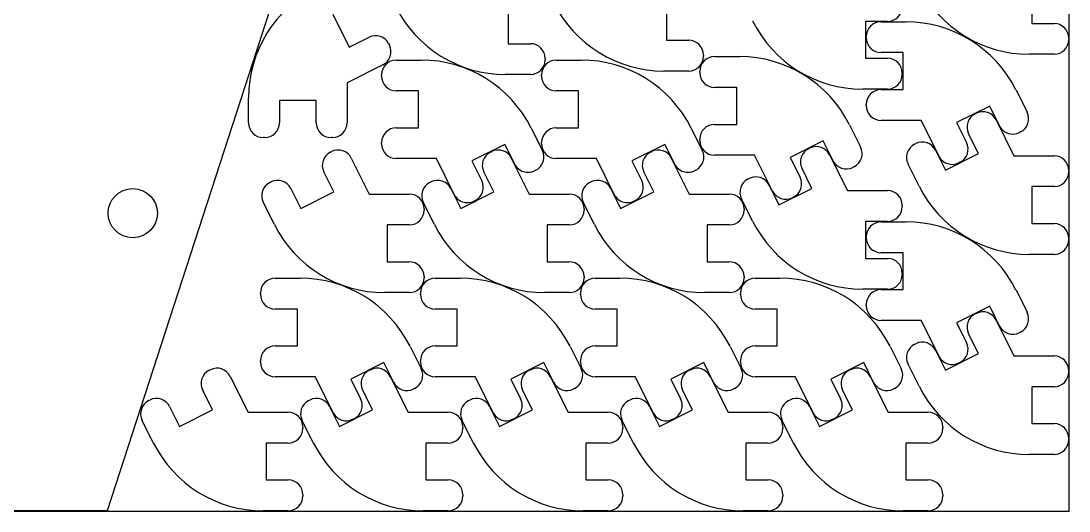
# Model space of a CAD drawing. Extents: x 0 to 580, y 0 to 430.
# Drawn here: x 494.8 to 580, y 0 to 39.8 of the extents above; entities that cross this region are included whole.
import ezdxf

# ---------------------------------------------------------------- set-up
doc = ezdxf.new("R2010")
doc.units = 0
doc.header["$MEASUREMENT"] = 0

msp = doc.modelspace()

# ---------------------------------------------------------------- linework, layer by layer
for p, q in [((580, 0), (580, 430)), ((516.44, 44.932), (501.846, 0.018)), ((576.981, 42.571), (576.981, 39.571)), ((534.429, 40.931), (534.429, 37.931)), ((547.291, 41.211), (547.291, 38.211)), ((520.167, 40.335), (521.509, 37.651)), ((565.249, 39.744), (563.449, 39.744)), ((563.449, 39.744), (563.449, 36.744)), ((564.727, 39.707), (566.745, 39.707)), ((576.981, 39.571), (578.781, 39.571)), ((521.509, 37.651), (523.119, 38.456)), ((563.527, 38.407), (563.527, 38.507)), ((579.981, 38.371), (579.981, 38.271)), ((524.729, 37.919), (524.773, 37.83)), ((534.429, 37.931), (536.229, 37.931)), ((547.291, 38.211), (549.091, 38.211)), ((537.429, 36.731), (537.429, 36.631)), ((550.291, 37.011), (550.291, 36.911)), ((551.194, 36.881), (553.213, 36.881)), ((563.449, 36.744), (565.249, 36.744)), ((566.527, 37.207), (564.727, 37.207)), ((566.527, 34.207), (566.527, 37.207)), ((578.781, 37.071), (576.763, 37.071)), ((524.237, 36.22), (521.325, 34.765)), ((525.332, 36.601), (527.35, 36.601)), ((538.333, 36.601), (540.352, 36.601)), ((524.132, 35.301), (524.132, 35.401)), ((536.229, 35.431), (534.211, 35.431)), ((537.133, 35.301), (537.133, 35.401)), ((549.091, 35.711), (547.072, 35.711)), ((549.994, 35.581), (549.994, 35.681)), ((566.449, 35.544), (566.449, 35.444)), ((521.325, 34.765), (521.325, 31.51)), ((527.132, 34.101), (525.332, 34.101)), ((527.132, 31.101), (527.132, 34.101)), ((540.133, 34.101), (538.333, 34.101)), ((540.133, 31.101), (540.133, 34.101)), ((552.994, 34.381), (551.194, 34.381)), ((552.994, 31.381), (552.994, 34.381)), ((565.249, 34.244), (563.231, 34.244)), ((564.727, 34.207), (566.527, 34.207)), ((575.69, 34.179), (576.592, 32.373)), ((513.325, 31.51), (513.325, 33.528)), ((518.825, 33.31), (515.825, 33.31)), ((515.825, 33.31), (515.825, 31.51)), ((518.825, 31.51), (518.825, 33.31)), ((563.527, 32.907), (563.527, 33.007)), ((573.551, 32.865), (570.868, 31.524)), ((574.356, 31.255), (573.551, 32.865)), ((567.981, 31.707), (564.727, 31.707)), ((569.437, 28.796), (567.981, 31.707)), ((570.868, 31.524), (571.673, 29.914)), ((572.372, 32.234), (572.461, 32.279)), ((574.071, 31.742), (575.527, 28.831)), ((525.332, 31.101), (527.132, 31.101)), ((536.295, 31.073), (537.198, 29.267)), ((538.333, 31.101), (540.133, 31.101)), ((549.296, 31.073), (550.199, 29.267)), ((551.194, 31.381), (552.994, 31.381)), ((562.158, 31.352), (563.06, 29.547)), ((576.056, 30.763), (575.966, 30.719)), ((514.625, 30.31), (514.525, 30.31)), ((520.125, 30.31), (520.025, 30.31)), ((524.132, 29.801), (524.132, 29.901)), ((537.133, 29.801), (537.133, 29.901)), ((549.994, 30.081), (549.994, 30.181)), ((560.019, 30.039), (557.336, 28.697)), ((560.824, 28.429), (560.019, 30.039)), ((567.452, 29.775), (567.542, 29.82)), ((572.64, 29.015), (571.835, 30.625)), ((519.976, 29.128), (520.066, 29.173)), ((534.157, 29.759), (531.473, 28.418)), ((532.977, 29.128), (533.067, 29.173)), ((534.961, 28.149), (534.157, 29.759)), ((547.158, 29.759), (544.474, 28.418)), ((545.978, 29.128), (546.068, 29.173)), ((547.963, 28.149), (547.158, 29.759)), ((558.84, 29.408), (558.929, 29.453)), ((569.152, 29.283), (569.957, 27.673)), ((569.957, 27.673), (572.64, 29.015)), ((521.675, 28.636), (523.131, 25.725)), ((528.587, 28.601), (525.332, 28.601)), ((530.042, 25.69), (528.587, 28.601)), ((531.473, 28.418), (532.278, 26.808)), ((534.677, 28.636), (536.132, 25.725)), ((541.588, 28.601), (538.333, 28.601)), ((543.043, 25.69), (541.588, 28.601)), ((544.474, 28.418), (545.279, 26.808)), ((547.678, 28.636), (549.133, 25.725)), ((554.449, 28.881), (551.194, 28.881)), ((555.904, 25.969), (554.449, 28.881)), ((557.336, 28.697), (558.141, 27.087)), ((560.539, 28.916), (561.995, 26.004)), ((567.818, 26.36), (566.916, 28.165)), ((571.136, 28.304), (571.047, 28.259)), ((575.527, 28.831), (578.781, 28.831)), ((520.244, 25.908), (519.439, 27.518)), ((533.245, 25.908), (532.44, 27.518)), ((536.661, 27.657), (536.571, 27.612)), ((546.246, 25.908), (545.442, 27.518)), ((549.662, 27.657), (549.573, 27.612)), ((559.108, 26.188), (558.303, 27.798)), ((562.523, 27.937), (562.434, 27.892)), ((579.981, 27.631), (579.981, 27.531)), ((515.057, 26.669), (515.146, 26.714)), ((528.058, 26.669), (528.147, 26.714)), ((541.059, 26.669), (541.148, 26.714)), ((553.92, 26.949), (554.01, 26.993)), ((555.62, 26.457), (556.424, 24.846)), ((516.756, 26.177), (517.561, 24.567)), ((517.561, 24.567), (520.244, 25.908)), ((523.131, 25.725), (526.386, 25.725)), ((529.757, 26.177), (530.562, 24.567)), ((530.562, 24.567), (533.245, 25.908)), ((536.132, 25.725), (539.387, 25.725)), ((542.758, 26.177), (543.563, 24.567)), ((543.563, 24.567), (546.246, 25.908)), ((549.133, 25.725), (552.388, 25.725)), ((556.424, 24.846), (559.108, 26.188)), ((561.995, 26.004), (565.249, 26.004)), ((578.781, 26.331), (576.981, 26.331)), ((576.981, 26.331), (576.981, 23.331)), ((515.422, 23.254), (514.52, 25.059)), ((528.423, 23.254), (527.521, 25.059)), ((531.741, 25.198), (531.652, 25.153)), ((541.425, 23.254), (540.522, 25.059)), ((544.742, 25.198), (544.653, 25.153)), ((554.286, 23.533), (553.383, 25.339)), ((557.604, 25.477), (557.514, 25.433)), ((566.449, 24.804), (566.449, 24.704)), ((527.586, 24.525), (527.586, 24.425)), ((540.587, 24.525), (540.587, 24.425)), ((553.588, 24.525), (553.588, 24.425)), ((526.386, 23.225), (524.586, 23.225)), ((524.586, 23.225), (524.586, 20.225)), ((539.387, 23.225), (537.587, 23.225)), ((537.587, 23.225), (537.587, 20.225)), ((552.388, 23.225), (550.588, 23.225)), ((550.588, 23.225), (550.588, 20.225)), ((565.249, 23.504), (563.449, 23.504)), ((563.449, 23.504), (563.449, 20.504)), ((564.727, 23.467), (566.745, 23.467)), ((576.981, 23.331), (578.781, 23.331)), ((563.527, 22.167), (563.527, 22.267)), ((579.981, 22.131), (579.981, 22.031)), ((563.449, 20.504), (565.249, 20.504)), ((566.527, 20.967), (564.727, 20.967)), ((566.527, 17.967), (566.527, 20.967)), ((578.781, 20.831), (576.763, 20.831)), ((524.586, 20.225), (526.386, 20.225)), ((537.587, 20.225), (539.387, 20.225)), ((550.588, 20.225), (552.388, 20.225)), ((515.488, 18.895), (517.507, 18.895)), ((527.586, 19.025), (527.586, 18.925)), ((528.489, 18.895), (530.508, 18.895)), ((540.587, 19.025), (540.587, 18.925)), ((541.49, 18.895), (543.509, 18.895)), ((553.588, 19.025), (553.588, 18.925)), ((554.492, 18.895), (556.51, 18.895)), ((566.449, 19.304), (566.449, 19.204)), ((565.249, 18.004), (563.231, 18.004)), ((564.727, 17.967), (566.527, 17.967)), ((575.69, 17.939), (576.592, 16.133)), ((514.288, 17.595), (514.288, 17.695)), ((526.386, 17.725), (524.367, 17.725)), ((527.289, 17.595), (527.289, 17.695)), ((539.387, 17.725), (537.368, 17.725)), ((540.29, 17.595), (540.29, 17.695)), ((552.388, 17.725), (550.369, 17.725)), ((553.292, 17.595), (553.292, 17.695)), ((517.288, 16.395), (515.488, 16.395)), ((517.288, 13.395), (517.288, 16.395)), ((530.289, 16.395), (528.489, 16.395)), ((530.289, 13.395), (530.289, 16.395)), ((543.29, 16.395), (541.49, 16.395)), ((543.29, 13.395), (543.29, 16.395)), ((556.292, 16.395), (554.492, 16.395)), ((556.292, 13.395), (556.292, 16.395)), ((563.527, 16.667), (563.527, 16.767)), ((573.551, 16.625), (570.868, 15.284)), ((574.356, 15.015), (573.551, 16.625)), ((567.981, 15.467), (564.727, 15.467)), ((569.437, 12.556), (567.981, 15.467)), ((572.372, 15.995), (572.461, 16.039)), ((574.071, 15.502), (575.527, 12.591)), ((570.868, 15.284), (571.673, 13.674)), ((576.056, 14.523), (575.966, 14.479)), ((572.64, 12.775), (571.835, 14.385)), ((515.488, 13.395), (517.288, 13.395)), ((526.451, 13.366), (527.354, 11.561)), ((528.489, 13.395), (530.289, 13.395)), ((539.453, 13.366), (540.355, 11.561)), ((541.49, 13.395), (543.29, 13.395)), ((552.454, 13.366), (553.356, 11.561)), ((554.492, 13.395), (556.292, 13.395)), ((565.455, 13.366), (566.357, 11.561)), ((567.452, 13.535), (567.542, 13.58)), ((569.152, 13.043), (569.957, 11.433)), ((514.288, 12.095), (514.288, 12.195)), ((524.313, 12.053), (521.63, 10.711)), ((525.118, 10.443), (524.313, 12.053)), ((527.289, 12.095), (527.289, 12.195)), ((537.314, 12.053), (534.631, 10.711)), ((538.119, 10.443), (537.314, 12.053)), ((540.29, 12.095), (540.29, 12.195)), ((550.315, 12.053), (547.632, 10.711)), ((551.12, 10.443), (550.315, 12.053)), ((553.292, 12.095), (553.292, 12.195)), ((563.316, 12.053), (560.633, 10.711)), ((564.121, 10.443), (563.316, 12.053)), ((567.818, 10.12), (566.916, 11.925)), ((569.957, 11.433), (572.64, 12.775)), ((571.136, 12.064), (571.047, 12.019)), ((575.527, 12.591), (578.781, 12.591)), ((510.132, 11.422), (510.222, 11.467)), ((523.134, 11.422), (523.223, 11.467)), ((536.135, 11.422), (536.224, 11.467)), ((549.136, 11.422), (549.225, 11.467)), ((562.137, 11.422), (562.227, 11.467)), ((579.981, 11.391), (579.981, 11.291)), ((511.832, 10.93), (513.287, 8.019)), ((518.743, 10.895), (515.488, 10.895)), ((520.198, 7.983), (518.743, 10.895)), ((521.63, 10.711), (522.434, 9.101)), ((524.833, 10.93), (526.288, 8.019)), ((531.744, 10.895), (528.489, 10.895)), ((533.199, 7.983), (531.744, 10.895)), ((534.631, 10.711), (535.436, 9.101)), ((537.834, 10.93), (539.289, 8.019)), ((544.745, 10.895), (541.49, 10.895)), ((546.201, 7.983), (544.745, 10.895)), ((547.632, 10.711), (548.437, 9.101)), ((550.835, 10.93), (552.291, 8.019)), ((557.746, 10.895), (554.492, 10.895)), ((559.202, 7.983), (557.746, 10.895)), ((560.633, 10.711), (561.438, 9.101)), ((563.836, 10.93), (565.292, 8.019)), ((510.4, 8.202), (509.596, 9.812)), ((523.402, 8.202), (522.597, 9.812)), ((526.817, 9.951), (526.728, 9.906)), ((536.403, 8.202), (535.598, 9.812)), ((539.818, 9.951), (539.729, 9.906)), ((549.404, 8.202), (548.599, 9.812)), ((552.819, 9.951), (552.73, 9.906)), ((562.405, 8.202), (561.6, 9.812)), ((565.821, 9.951), (565.731, 9.906)), ((578.781, 10.091), (576.981, 10.091)), ((576.981, 10.091), (576.981, 7.091)), ((505.213, 8.963), (505.302, 9.007)), ((518.214, 8.963), (518.303, 9.007)), ((531.215, 8.963), (531.305, 9.007)), ((544.216, 8.963), (544.306, 9.007)), ((557.218, 8.963), (557.307, 9.007)), ((506.912, 8.471), (507.717, 6.86)), ((507.717, 6.86), (510.4, 8.202)), ((513.287, 8.019), (516.542, 8.019)), ((519.913, 8.471), (520.718, 6.86)), ((520.718, 6.86), (523.402, 8.202)), ((526.288, 8.019), (529.543, 8.019)), ((532.915, 8.471), (533.719, 6.86)), ((533.719, 6.86), (536.403, 8.202)), ((539.289, 8.019), (542.544, 8.019)), ((545.916, 8.471), (546.721, 6.86)), ((546.721, 6.86), (549.404, 8.202)), ((552.291, 8.019), (555.545, 8.019)), ((558.917, 8.471), (559.722, 6.86)), ((559.722, 6.86), (562.405, 8.202)), ((565.292, 8.019), (568.547, 8.019)), ((505.579, 5.547), (504.676, 7.353)), ((518.58, 5.547), (517.677, 7.353)), ((517.742, 6.819), (517.742, 6.719)), ((521.898, 7.491), (521.808, 7.447)), ((531.581, 5.547), (530.678, 7.353)), ((530.743, 6.819), (530.743, 6.719)), ((534.899, 7.491), (534.809, 7.447)), ((544.582, 5.547), (543.68, 7.353)), ((543.744, 6.819), (543.744, 6.719)), ((547.9, 7.491), (547.81, 7.447)), ((557.583, 5.547), (556.681, 7.353)), ((556.745, 6.819), (556.745, 6.719)), ((560.901, 7.491), (560.812, 7.447)), ((569.747, 6.819), (569.747, 6.719)), ((576.981, 7.091), (578.781, 7.091)), ((516.542, 5.519), (514.742, 5.519)), ((514.742, 5.519), (514.742, 2.518)), ((529.543, 5.519), (527.743, 5.519)), ((527.743, 5.519), (527.743, 2.518)), ((542.544, 5.519), (540.744, 5.519)), ((540.744, 5.519), (540.744, 2.518)), ((555.545, 5.519), (553.745, 5.519)), ((553.745, 5.519), (553.745, 2.518)), ((568.547, 5.519), (566.747, 5.519)), ((566.747, 5.519), (566.747, 2.518)), ((579.981, 5.891), (579.981, 5.791)), ((578.781, 4.591), (576.763, 4.591)), ((514.742, 2.518), (516.542, 2.518)), ((527.743, 2.518), (529.543, 2.518)), ((540.744, 2.518), (542.544, 2.518)), ((553.745, 2.518), (555.545, 2.518)), ((566.747, 2.518), (568.547, 2.518)), ((517.742, 1.318), (517.742, 1.218)), ((530.743, 1.318), (530.743, 1.218)), ((543.744, 1.318), (543.744, 1.218)), ((556.745, 1.318), (556.745, 1.218)), ((569.747, 1.318), (569.747, 1.218)), ((0, 0), (580, 0)), ((501.846, 0.018), (454.621, 0.018)), ((516.542, 0.018), (514.523, 0.018)), ((529.543, 0.018), (527.524, 0.018)), ((542.544, 0.018), (540.526, 0.018)), ((555.545, 0.018), (553.527, 0.018)), ((568.547, 0.018), (566.528, 0.018))]:
    msp.add_line(p, q)
msp.add_circle((503.912, 24.175), 2)
for centre, radius, start, end in [((576.763, 47.071), 10, 206.56, 270), ((523.325, 33.528), 10, 116.56, 180), ((534.211, 45.431), 10, 206.56, 270), ((547.072, 45.711), 10, 206.56, 270), ((565.249, 40.944), 1.2, 270, 360), ((563.231, 44.244), 10, 206.56, 270), ((564.727, 38.507), 1.2, 90, 180), ((566.745, 29.707), 10, 26.56, 90), ((578.781, 38.371), 1.2, 0, 90), ((523.655, 37.383), 1.2, 26.56, 116.56), ((564.727, 38.407), 1.2, 180, 270), ((523.7, 37.293), 1.2, 296.56, 26.56), ((536.229, 36.731), 1.2, 0, 90), ((549.091, 37.011), 1.2, 0, 90), ((578.781, 38.271), 1.2, 270, 360), ((536.229, 36.631), 1.2, 270, 360), ((549.091, 36.911), 1.2, 270, 360), ((551.194, 35.681), 1.2, 90, 180), ((553.213, 26.881), 10, 26.56, 90), ((565.249, 35.544), 1.2, 0, 90), ((525.332, 35.401), 1.2, 90, 180), ((527.35, 26.601), 10, 26.56, 90), ((538.333, 35.401), 1.2, 90, 180), ((540.352, 26.601), 10, 26.56, 90), ((525.332, 35.301), 1.2, 180, 270), ((538.333, 35.301), 1.2, 180, 270), ((551.194, 35.581), 1.2, 180, 270), ((565.249, 35.444), 1.2, 270, 360), ((564.727, 33.007), 1.2, 90, 180), ((564.727, 32.907), 1.2, 180, 270), ((572.998, 31.206), 1.2, 26.56, 116.56), ((575.519, 31.837), 1.2, 296.56, 26.56), ((572.909, 31.161), 1.2, 116.56, 206.56), ((514.525, 31.51), 1.2, 180, 270), ((514.625, 31.51), 1.2, 270, 360), ((520.025, 31.51), 1.2, 180, 270), ((520.125, 31.51), 1.2, 270, 360), ((525.332, 29.901), 1.2, 90, 180), ((538.333, 29.901), 1.2, 90, 180), ((551.194, 30.181), 1.2, 90, 180), ((575.43, 31.792), 1.2, 206.56, 296.56), ((551.194, 30.081), 1.2, 180, 270), ((568.078, 28.747), 1.2, 26.56, 116.56), ((570.599, 29.377), 1.2, 296.56, 26.56), ((520.513, 28.055), 1.2, 116.56, 206.56), ((520.602, 28.1), 1.2, 26.56, 116.56), ((525.332, 29.801), 1.2, 180, 270), ((533.514, 28.055), 1.2, 116.56, 206.56), ((533.603, 28.1), 1.2, 26.56, 116.56), ((536.124, 28.73), 1.2, 296.56, 26.56), ((538.333, 29.801), 1.2, 180, 270), ((546.515, 28.055), 1.2, 116.56, 206.56), ((546.604, 28.1), 1.2, 26.56, 116.56), ((549.125, 28.73), 1.2, 296.56, 26.56), ((559.376, 28.334), 1.2, 116.56, 206.56), ((559.466, 28.379), 1.2, 26.56, 116.56), ((561.987, 29.01), 1.2, 296.56, 26.56), ((567.989, 28.702), 1.2, 116.56, 206.56), ((536.035, 28.686), 1.2, 206.56, 296.56), ((549.036, 28.686), 1.2, 206.56, 296.56), ((561.897, 28.965), 1.2, 206.56, 296.56), ((570.51, 29.333), 1.2, 206.56, 296.56), ((578.781, 27.631), 1.2, 0, 90), ((578.781, 27.531), 1.2, 270, 360), ((515.593, 25.596), 1.2, 116.56, 206.56), ((515.683, 25.64), 1.2, 26.56, 116.56), ((528.594, 25.596), 1.2, 116.56, 206.56), ((528.684, 25.64), 1.2, 26.56, 116.56), ((531.205, 26.271), 1.2, 296.56, 26.56), ((541.595, 25.596), 1.2, 116.56, 206.56), ((541.685, 25.64), 1.2, 26.56, 116.56), ((544.206, 26.271), 1.2, 296.56, 26.56), ((554.457, 25.875), 1.2, 116.56, 206.56), ((554.546, 25.92), 1.2, 26.56, 116.56), ((557.067, 26.551), 1.2, 296.56, 26.56), ((526.386, 24.525), 1.2, 0, 90), ((531.115, 26.226), 1.2, 206.56, 296.56), ((539.387, 24.525), 1.2, 0, 90), ((544.116, 26.226), 1.2, 206.56, 296.56), ((552.388, 24.525), 1.2, 0, 90), ((556.978, 26.506), 1.2, 206.56, 296.56), ((565.249, 24.804), 1.2, 0, 90), ((576.763, 30.831), 10, 206.56, 270), ((565.249, 24.704), 1.2, 270, 360), ((526.386, 24.425), 1.2, 270, 360), ((539.387, 24.425), 1.2, 270, 360), ((552.388, 24.425), 1.2, 270, 360), ((524.367, 27.725), 10, 206.56, 270), ((537.368, 27.725), 10, 206.56, 270), ((550.369, 27.725), 10, 206.56, 270), ((563.231, 28.004), 10, 206.56, 270), ((564.727, 22.267), 1.2, 90, 180), ((566.745, 13.467), 10, 26.56, 90), ((578.781, 22.131), 1.2, 0, 90), ((564.727, 22.167), 1.2, 180, 270), ((578.781, 22.031), 1.2, 270, 360), ((565.249, 19.304), 1.2, 0, 90), ((526.386, 19.025), 1.2, 0, 90), ((539.387, 19.025), 1.2, 0, 90), ((552.388, 19.025), 1.2, 0, 90), ((515.488, 17.695), 1.2, 90, 180), ((517.507, 8.895), 10, 26.56, 90), ((526.386, 18.925), 1.2, 270, 360), ((528.489, 17.695), 1.2, 90, 180), ((530.508, 8.895), 10, 26.56, 90), ((539.387, 18.925), 1.2, 270, 360), ((541.49, 17.695), 1.2, 90, 180), ((543.509, 8.895), 10, 26.56, 90), ((552.388, 18.925), 1.2, 270, 360), ((554.492, 17.695), 1.2, 90, 180), ((556.51, 8.895), 10, 26.56, 90), ((565.249, 19.204), 1.2, 270, 360), ((564.727, 16.767), 1.2, 90, 180), ((515.488, 17.595), 1.2, 180, 270), ((528.489, 17.595), 1.2, 180, 270), ((541.49, 17.595), 1.2, 180, 270), ((554.492, 17.595), 1.2, 180, 270), ((564.727, 16.667), 1.2, 180, 270), ((572.909, 14.921), 1.2, 116.56, 206.56), ((572.998, 14.966), 1.2, 26.56, 116.56), ((575.519, 15.597), 1.2, 296.56, 26.56), ((575.43, 15.552), 1.2, 206.56, 296.56), ((568.078, 12.507), 1.2, 26.56, 116.56), ((570.599, 13.137), 1.2, 296.56, 26.56), ((515.488, 12.195), 1.2, 90, 180), ((528.489, 12.195), 1.2, 90, 180), ((541.49, 12.195), 1.2, 90, 180), ((554.492, 12.195), 1.2, 90, 180), ((567.989, 12.462), 1.2, 116.56, 206.56), ((515.488, 12.095), 1.2, 180, 270), ((528.489, 12.095), 1.2, 180, 270), ((541.49, 12.095), 1.2, 180, 270), ((554.492, 12.095), 1.2, 180, 270), ((570.51, 13.093), 1.2, 206.56, 296.56), ((578.781, 11.391), 1.2, 0, 90), ((510.669, 10.349), 1.2, 116.56, 206.56), ((510.758, 10.393), 1.2, 26.56, 116.56), ((523.67, 10.349), 1.2, 116.56, 206.56), ((523.76, 10.393), 1.2, 26.56, 116.56), ((526.281, 11.024), 1.2, 296.56, 26.56), ((536.671, 10.349), 1.2, 116.56, 206.56), ((536.761, 10.393), 1.2, 26.56, 116.56), ((539.282, 11.024), 1.2, 296.56, 26.56), ((549.672, 10.349), 1.2, 116.56, 206.56), ((549.762, 10.393), 1.2, 26.56, 116.56), ((552.283, 11.024), 1.2, 296.56, 26.56), ((562.674, 10.349), 1.2, 116.56, 206.56), ((562.763, 10.393), 1.2, 26.56, 116.56), ((565.284, 11.024), 1.2, 296.56, 26.56), ((578.781, 11.291), 1.2, 270, 360), ((526.191, 10.979), 1.2, 206.56, 296.56), ((539.192, 10.979), 1.2, 206.56, 296.56), ((552.193, 10.979), 1.2, 206.56, 296.56), ((565.195, 10.979), 1.2, 206.56, 296.56), ((576.763, 14.591), 10, 206.56, 270), ((505.749, 7.889), 1.2, 116.56, 206.56), ((505.839, 7.934), 1.2, 26.56, 116.56), ((518.751, 7.889), 1.2, 116.56, 206.56), ((518.84, 7.934), 1.2, 26.56, 116.56), ((521.361, 8.565), 1.2, 296.56, 26.56), ((531.752, 7.889), 1.2, 116.56, 206.56), ((531.841, 7.934), 1.2, 26.56, 116.56), ((534.362, 8.565), 1.2, 296.56, 26.56), ((544.753, 7.889), 1.2, 116.56, 206.56), ((544.842, 7.934), 1.2, 26.56, 116.56), ((547.363, 8.565), 1.2, 296.56, 26.56), ((557.754, 7.889), 1.2, 116.56, 206.56), ((557.844, 7.934), 1.2, 26.56, 116.56), ((560.365, 8.565), 1.2, 296.56, 26.56), ((516.542, 6.819), 1.2, 0, 90), ((521.272, 8.52), 1.2, 206.56, 296.56), ((529.543, 6.819), 1.2, 0, 90), ((534.273, 8.52), 1.2, 206.56, 296.56), ((542.544, 6.819), 1.2, 0, 90), ((547.274, 8.52), 1.2, 206.56, 296.56), ((555.545, 6.819), 1.2, 0, 90), ((560.275, 8.52), 1.2, 206.56, 296.56), ((568.547, 6.819), 1.2, 0, 90), ((578.781, 5.891), 1.2, 0, 90), ((516.542, 6.719), 1.2, 270, 360), ((529.543, 6.719), 1.2, 270, 360), ((542.544, 6.719), 1.2, 270, 360), ((555.545, 6.719), 1.2, 270, 360), ((568.547, 6.719), 1.2, 270, 360), ((514.523, 10.018), 10, 206.56, 270), ((527.524, 10.018), 10, 206.56, 270), ((540.526, 10.018), 10, 206.56, 270), ((553.527, 10.018), 10, 206.56, 270), ((566.528, 10.018), 10, 206.56, 270), ((578.781, 5.791), 1.2, 270, 360), ((516.542, 1.318), 1.2, 0, 90), ((529.543, 1.318), 1.2, 0, 90), ((542.544, 1.318), 1.2, 0, 90), ((555.545, 1.318), 1.2, 0, 90), ((568.547, 1.318), 1.2, 0, 90), ((516.542, 1.218), 1.2, 270, 360), ((529.543, 1.218), 1.2, 270, 360), ((542.544, 1.218), 1.2, 270, 360), ((555.545, 1.218), 1.2, 270, 360), ((568.547, 1.218), 1.2, 270, 360)]:
    msp.add_arc(centre, radius, start, end)

doc.saveas('drawing.dxf')
